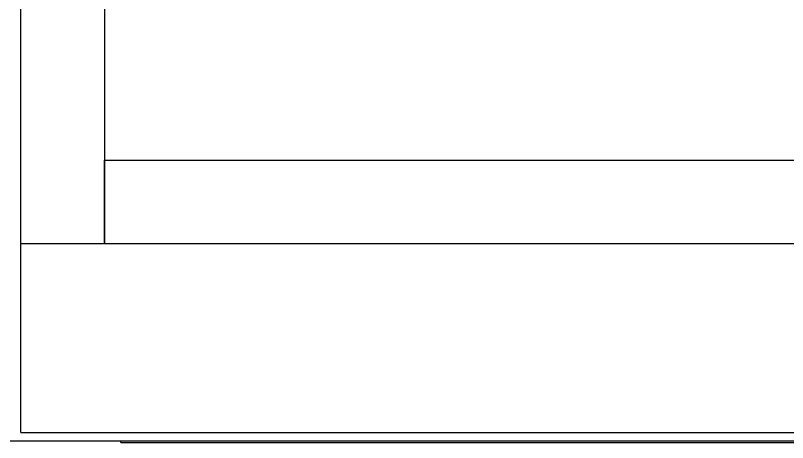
# Model space of a CAD drawing. Header units: millimetres. Extents: x 42222 to 59290, y 36233 to 38835.
# Drawn here: x 52008 to 52238.2, y 37227.2 to 37354.6 of the extents above; entities that cross this region are included whole.
import ezdxf

# ---------------------------------------------------------------- set-up
doc = ezdxf.new("R2010")
doc.units = ezdxf.units.MM
doc.layers.add('000-PI-ORMAR', color=2, linetype='Continuous')
doc.layers.add('002-PI-Kabelska kanalica', color=150, linetype='Continuous')

msp = doc.modelspace()

# ---------------------------------------------------------------- linework, layer by layer
at = {"layer": '000-PI-ORMAR', "ltscale": 0.25}
for p, q in [((52009.62, 37230.151), (52009.62, 38225.151)), ((52039.468, 37227.151), (52039.468, 37227.651))]:
    msp.add_line(p, q, dxfattribs=at)
at = {"layer": '000-PI-ORMAR'}
for p, q in [((52009.62, 37230.151), (52604.62, 37230.151)), ((52006.468, 37227.651), (52606.468, 37227.651)), ((52039.468, 37227.151), (52573.468, 37227.151))]:
    msp.add_line(p, q, dxfattribs=at)
at = {"layer": '002-PI-Kabelska kanalica', "ltscale": 0.25, "elevation": 0}
for points in [[(52009.62, 37541.436), (52034.62, 37541.436), (52034.62, 37286.436), (52009.62, 37286.436)], [(52034.62, 37311.436), (52579.62, 37311.436), (52579.62, 37286.436), (52034.62, 37286.436)]]:
    msp.add_lwpolyline(points, close=True, dxfattribs=at)

doc.saveas('drawing.dxf')
